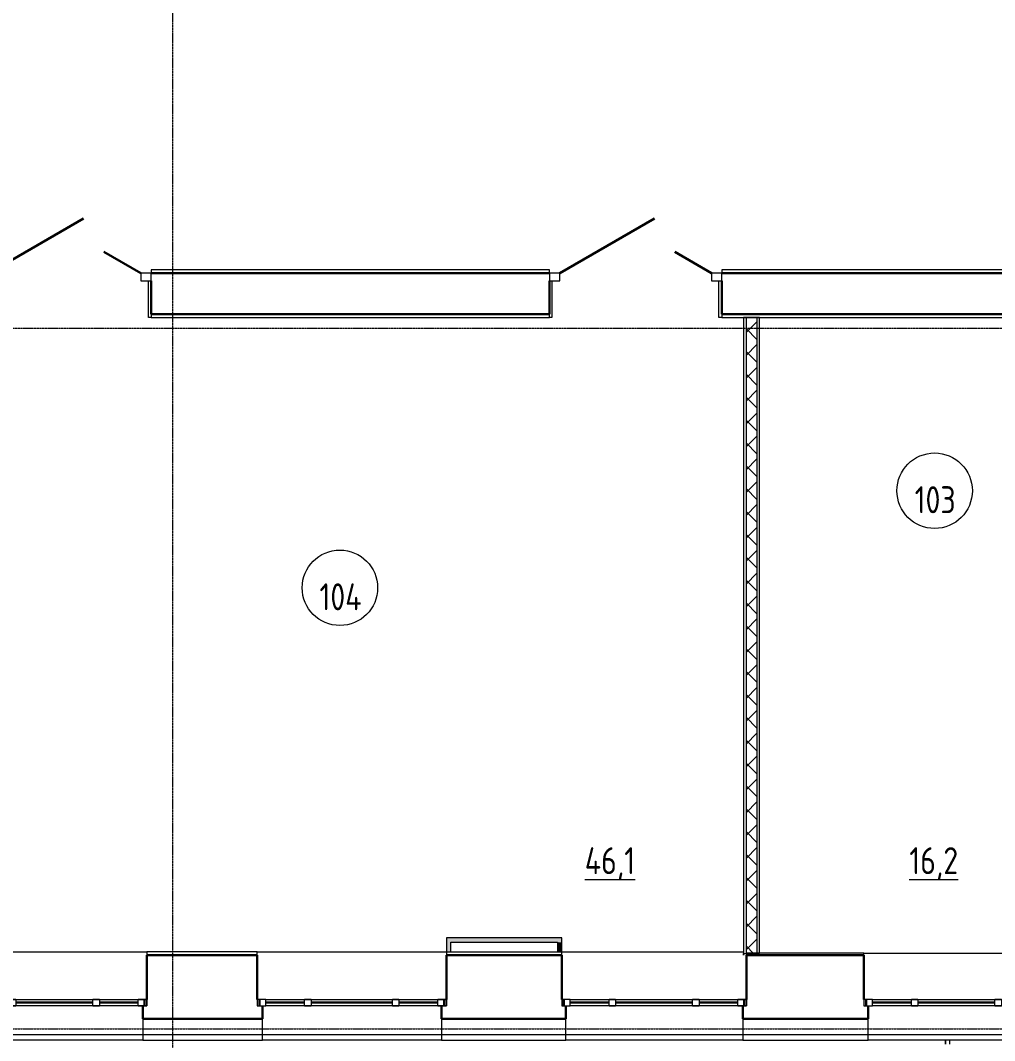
# Model space of a CAD drawing. Header units: millimetres. Extents: x 504091 to 2165846, y 135022 to 442887.
# Drawn here: x 714592 to 723632, y 272019 to 281484 of the extents above; entities that cross this region are included whole.
import ezdxf

# ---------------------------------------------------------------- set-up
doc = ezdxf.new("R2010")
doc.units = ezdxf.units.MM
doc.linetypes.add('ADSK_Линия сетки', pattern=[25, 20, -2.5, 0, -2.5])
doc.linetypes.add('осеваяX2', pattern=[4, 2.5, -0.5, 0.5, -0.5])
for name, color, linetype, lineweight in [('_ Окна', 7, 'Continuous', 30), ('Двери', 7, 'Continuous', 20), ('Марки помещений', 7, 'Continuous', 20), ('Ограждение', 7, 'Continuous', 18), ('Окна', 7, 'Continuous', 18), ('Оси', 165, 'осеваяX2', 13), ('Перекрытие', 7, 'Continuous', 18), ('Стены внутренние', 7, 'Continuous', 18), ('Стены наружные', 7, 'Continuous', 18), ('Стены несущие', 7, 'Continuous', 30), ('Стены отделка', 7, 'Continuous', 30), ('Стены штриховка', 7, 'Continuous', 18)]:
    doc.layers.add(name, color=color, linetype=linetype, lineweight=lineweight)
doc.styles.add('ГОСТ 2.304', font='CS_Gost2304.shx')

# ---------------------------------------------------------------- blocks, each defined once
blk = doc.blocks.new('Дверь-Alumark_двупольная с глухим окном_S70 - 1600х2100 алюм ост Д-20п-3416635-План 1-го этажа')
at = {"layer": 'Двери', "lineweight": 30}
for p, q in [((-580, 190), (299, 697.5)), ((830, 190), (487.9, 387.5))]:
    blk.add_line(p, q, dxfattribs=at)
at = {"layer": 'Двери'}
for p, q in [((-675, 190), (-675, 120)), ((-580, 190), (-675, 190)), ((-580, 120), (-580, 190)), ((830, 190), (830, 120)), ((925, 190), (830, 190)), ((925, 120), (925, 190)), ((-675, 120), (-580, 120)), ((830, 120), (925, 120))]:
    blk.add_line(p, q, dxfattribs=at)
blk = doc.blocks.new('окно трехпол с фрамугой - 1675-2150_h___нов_ ок30-2368607-План 1-го этажа')
at = {"layer": '_ Окна', "lineweight": 18}
for p, q in [((-857.5, 115), (-857.5, 175)), ((-857.5, 175), (-777.5, 175)), ((-777.5, 115), (-857.5, 115)), ((-777.5, 175), (-777.5, 115)), ((-417.5, 115), (-417.5, 175)), ((-417.5, 175), (-357.5, 175)), ((-357.5, 115), (-417.5, 115)), ((-357.5, 175), (-357.5, 115)), ((357.5, 115), (357.5, 175)), ((357.5, 175), (417.5, 175)), ((417.5, 115), (357.5, 115)), ((417.5, 175), (417.5, 115)), ((777.5, 175), (777.5, 115)), ((857.5, 175), (777.5, 175)), ((777.5, 115), (857.5, 115)), ((857.5, 115), (857.5, 175))]:
    blk.add_line(p, q, dxfattribs=at)
at = {"layer": '_ Окна'}
for p, q in [((-837.5, 115), (-837.5, 175)), ((-777.5, 145), (-417.5, 145)), ((-357.5, 145), (357.5, 145)), ((417.5, 145), (777.5, 145)), ((837.5, 115), (837.5, 175))]:
    blk.add_line(p, q, dxfattribs=at)
at = {"layer": 'Окна'}
for p, q in [((-857.5, 175), (-857.5, 115)), ((-777.5, 175), (-857.5, 175)), ((-857.5, 115), (-777.5, 115)), ((-777.5, 175), (-417.5, 175)), ((-417.5, 115), (-777.5, 115)), ((-357.5, 175), (-417.5, 175)), ((-417.5, 115), (-357.5, 115)), ((-357.5, 175), (357.5, 175)), ((357.5, 115), (-357.5, 115)), ((417.5, 175), (357.5, 175)), ((357.5, 115), (417.5, 115)), ((417.5, 175), (777.5, 175)), ((777.5, 115), (417.5, 115)), ((857.5, 175), (777.5, 175)), ((777.5, 115), (857.5, 115)), ((857.5, 115), (857.5, 175))]:
    blk.add_line(p, q, dxfattribs=at)
blk = doc.blocks.new('окно трехпол с фрамугой - 1675-2150_h___нов_ ок16-2116637-План 1-го этажа')
at = {"layer": '_ Окна', "lineweight": 18}
for p, q in [((-857.5, 115), (-857.5, 175)), ((-857.5, 175), (-777.5, 175)), ((-777.5, 115), (-857.5, 115)), ((-777.5, 175), (-777.5, 115)), ((-417.5, 115), (-417.5, 175)), ((-417.5, 175), (-357.5, 175)), ((-357.5, 115), (-417.5, 115)), ((-357.5, 175), (-357.5, 115)), ((357.5, 115), (357.5, 175)), ((357.5, 175), (417.5, 175)), ((417.5, 115), (357.5, 115)), ((417.5, 175), (417.5, 115)), ((777.5, 175), (777.5, 115)), ((857.5, 175), (777.5, 175)), ((777.5, 115), (857.5, 115)), ((857.5, 115), (857.5, 175))]:
    blk.add_line(p, q, dxfattribs=at)
at = {"layer": '_ Окна'}
for p, q in [((-837.5, 115), (-837.5, 175)), ((-777.5, 145), (-417.5, 145)), ((-357.5, 145), (357.5, 145)), ((417.5, 145), (777.5, 145)), ((837.5, 115), (837.5, 175))]:
    blk.add_line(p, q, dxfattribs=at)
at = {"layer": 'Окна'}
for p, q in [((-857.5, 175), (-857.5, 115)), ((-777.5, 175), (-857.5, 175)), ((-857.5, 115), (-777.5, 115)), ((-777.5, 175), (-417.5, 175)), ((-417.5, 115), (-777.5, 115)), ((-357.5, 175), (-417.5, 175)), ((-417.5, 115), (-357.5, 115)), ((-357.5, 175), (357.5, 175)), ((357.5, 115), (-357.5, 115)), ((417.5, 175), (357.5, 175)), ((357.5, 115), (417.5, 115)), ((417.5, 175), (777.5, 175)), ((777.5, 115), (417.5, 115)), ((857.5, 175), (777.5, 175)), ((777.5, 115), (857.5, 115)), ((857.5, 115), (857.5, 175))]:
    blk.add_line(p, q, dxfattribs=at)
blk = doc.blocks.new('окно трехпол с фрамугой - 1715-2150_h___нов_ ок-17-2116646-План 1-го этажа')
at = {"layer": '_ Окна', "lineweight": 18}
for p, q in [((-877.5, 115), (-877.5, 175)), ((-877.5, 175), (-797.5, 175)), ((-797.5, 115), (-877.5, 115)), ((-797.5, 175), (-797.5, 115)), ((-437.5, 115), (-437.5, 175)), ((-437.5, 175), (-377.5, 175)), ((-377.5, 115), (-437.5, 115)), ((-377.5, 175), (-377.5, 115)), ((377.5, 115), (377.5, 175)), ((377.5, 175), (437.5, 175)), ((437.5, 115), (377.5, 115)), ((437.5, 175), (437.5, 115)), ((797.5, 175), (797.5, 115)), ((877.5, 175), (797.5, 175)), ((797.5, 115), (877.5, 115)), ((877.5, 115), (877.5, 175))]:
    blk.add_line(p, q, dxfattribs=at)
at = {"layer": '_ Окна'}
for p, q in [((-857.5, 115), (-857.5, 175)), ((-797.5, 145), (-437.5, 145)), ((-377.5, 145), (377.5, 145)), ((437.5, 145), (797.5, 145)), ((857.5, 115), (857.5, 175))]:
    blk.add_line(p, q, dxfattribs=at)
at = {"layer": 'Окна'}
for p, q in [((-877.5, 175), (-877.5, 115)), ((-797.5, 175), (-877.5, 175)), ((-877.5, 115), (-797.5, 115)), ((-797.5, 175), (-437.5, 175)), ((-437.5, 115), (-797.5, 115)), ((-377.5, 175), (-437.5, 175)), ((-437.5, 115), (-377.5, 115)), ((-377.5, 175), (377.5, 175)), ((377.5, 115), (-377.5, 115)), ((437.5, 175), (377.5, 175)), ((377.5, 115), (437.5, 115)), ((437.5, 175), (797.5, 175)), ((797.5, 115), (437.5, 115)), ((877.5, 175), (797.5, 175)), ((797.5, 115), (877.5, 115)), ((877.5, 115), (877.5, 175))]:
    blk.add_line(p, q, dxfattribs=at)
blk = doc.blocks.new('Тип перил - Перила_Внутренний_-3098390-План 1-го этажа')
at = {"layer": 'Ограждение'}
for p, q in [((17319.3, 1688.2), (17319.3, 1653.3)), ((17359.3, 1653.3), (17359.3, 1688.2))]:
    blk.add_line(p, q, dxfattribs=at)
at = {"layer": 'Ограждение', "flags": 128}
for points in [[(9274.3, 93.3), (9271.5, 93.3), (9268.7, 93.1), (9265.9, 92.8), (9263.1, 92.4), (9260.4, 91.9), (9257.7, 91.3), (9255, 90.6), (9252.3, 89.8), (9249.6, 88.8), (9247, 87.8), (9244.5, 86.7), (9242, 85.4), (9239.5, 84.1), (9237.1, 82.6), (9234.8, 81.1), (9232.5, 79.5), (9230.3, 77.8), (9228.1, 76), (9226.1, 74.1), (9224.1, 72.1), (9222.2, 70), (9220.3, 67.9), (9218.6, 65.7), (9217, 63.5), (9215.4, 61.1), (9213.9, 58.8), (9212.6, 56.3), (9211.3, 53.8), (9210.1, 51.3), (9209.1, 48.7), (9208.1, 46.1), (9207.2, 43.4), (9206.5, 40.7), (9205.8, 38), (9205.3, 35.2), (9204.9, 32.5), (9204.6, 29.7), (9204.4, 26.9), (9204.3, 24.1)], [(10784.3, 23.3), (10784.2, 26.1), (10784.1, 28.9), (10783.8, 31.7), (10783.4, 34.5), (10782.9, 37.2), (10782.3, 40), (10781.6, 42.7), (10780.7, 45.3), (10779.8, 48), (10778.8, 50.6), (10777.6, 53.1), (10776.4, 55.7), (10775, 58.1), (10773.6, 60.5), (10772.1, 62.9), (10770.4, 65.1), (10768.7, 67.3), (10766.9, 69.5), (10765, 71.6), (10763.1, 73.5), (10761, 75.5), (10758.9, 77.3), (10756.7, 79), (10754.4, 80.7), (10752.1, 82.2), (10749.7, 83.7), (10747.3, 85.1), (10744.8, 86.3), (10742.2, 87.5), (10739.7, 88.6), (10737, 89.5), (10734.4, 90.4), (10731.7, 91.1), (10728.9, 91.8), (10726.2, 92.3), (10723.4, 92.7), (10720.6, 93), (10717.8, 93.2), (10715.1, 93.3)], [(10744.3, -176.7), (10744.4, -179.5), (10744.5, -182.3), (10744.8, -185.1), (10745.2, -187.8), (10745.7, -190.6), (10746.3, -193.3), (10747, -196), (10747.8, -198.7), (10748.8, -201.3), (10749.8, -203.9), (10751, -206.5), (10752.2, -209), (10753.5, -211.5), (10755, -213.9), (10756.5, -216.2), (10758.1, -218.5), (10759.9, -220.7), (10761.7, -222.8), (10763.6, -224.9), (10765.5, -226.9), (10767.6, -228.8), (10769.7, -230.6), (10771.9, -232.4), (10774.1, -234), (10776.5, -235.6), (10778.9, -237), (10781.3, -238.4), (10783.8, -239.7), (10786.3, -240.9), (10788.9, -241.9), (10791.6, -242.9), (10794.2, -243.7), (10796.9, -244.5), (10799.6, -245.1), (10802.4, -245.7), (10805.2, -246.1), (10807.9, -246.4), (10810.7, -246.6), (10813.5, -246.7)], [(17358.4, -188), (17358.7, -185.8), (17359, -183), (17359.2, -180.2), (17359.3, -177.4)], [(17289.3, -246.7), (17292.1, -246.6), (17294.9, -246.5), (17297.7, -246.2), (17300.4, -245.8), (17303.2, -245.3), (17305.9, -244.7)], [(9204.3, -1416.7), (9204.4, -1419.5), (9204.5, -1422.3), (9204.8, -1425.1), (9205.2, -1427.8), (9205.7, -1430.6), (9206.3, -1433.3), (9207, -1436), (9207.8, -1438.7), (9208.8, -1441.3), (9209.8, -1443.9), (9211, -1446.5), (9212.2, -1449), (9213.5, -1451.5), (9215, -1453.9), (9216.5, -1456.2), (9218.1, -1458.5), (9219.9, -1460.7), (9221.7, -1462.8), (9223.6, -1464.9), (9225.5, -1466.9), (9227.6, -1468.8), (9229.7, -1470.6), (9231.9, -1472.4), (9234.1, -1474), (9236.5, -1475.6), (9238.9, -1477), (9241.3, -1478.4), (9243.8, -1479.7), (9246.3, -1480.9), (9248.9, -1481.9), (9251.6, -1482.9), (9254.2, -1483.7), (9256.9, -1484.5), (9259.6, -1485.1), (9262.4, -1485.7), (9265.2, -1486.1), (9267.9, -1486.4), (9270.7, -1486.6), (9273.5, -1486.7)], [(9723.1, -1466.5), (9721, -1464.6), (9718.9, -1462.7), (9716.7, -1461), (9714.4, -1459.3), (9712.1, -1457.8), (9709.7, -1456.3), (9707.3, -1454.9), (9704.8, -1453.7), (9702.2, -1452.5), (9699.7, -1451.4), (9697, -1450.5), (9694.4, -1449.6), (9691.7, -1448.9), (9688.9, -1448.2), (9686.2, -1447.7), (9683.4, -1447.3), (9680.6, -1447), (9677.8, -1446.8), (9675.1, -1446.7)], [(9744.3, -1516.7), (9744.2, -1513.9), (9744.1, -1511.1), (9743.8, -1508.3), (9743.4, -1505.5), (9742.9, -1502.8), (9742.3, -1500), (9741.6, -1497.3), (9740.7, -1494.7), (9739.8, -1492), (9738.8, -1489.4), (9737.6, -1486.9), (9736.4, -1484.4), (9735, -1481.9), (9733.6, -1479.5), (9732.1, -1477.2), (9730.4, -1474.9), (9728.7, -1472.7), (9726.9, -1470.5), (9725, -1468.5), (9723.3, -1466.7)]]:
    blk.add_lwpolyline(points, dxfattribs=at)
blk = doc.blocks.new('Тип перил - Перила_Внутренний_-V56-План 1-го этажа')
at = {"layer": 'Ограждение'}
for p, q in [((17319.3, 1653.3), (17319.3, 1688.2)), ((17359.3, 1653.3), (17359.3, 1688.2))]:
    blk.add_line(p, q, dxfattribs=at)
for centre, start, end in [((9274.3, 23.3), 140.23514, 180), ((9274.3, 23.3), 90, 129.76486), ((10714.3, 23.3), 50.23514, 90), ((10714.3, 23.3), 360, 39.76486), ((10814.3, -176.7), 180, 219.76486), ((17289.3, -176.7), 320.23514, 360), ((10814.3, -176.7), 230.23514, 270), ((17289.3, -176.7), 270, 309.76486), ((9274.3, -1416.7), 180, 219.76486), ((9274.3, -1416.7), 230.23514, 270), ((9674.3, -1516.7), 50.23514, 90), ((9674.3, -1516.7), 360, 39.76486)]:
    blk.add_arc(centre, 30, start, end, dxfattribs=at)
blk = doc.blocks.new('ADSK_Марка_Помещение_ОдноЗначение - Номер-159740-План 1-го этажа')
at = {"layer": 'Марки помещений'}
blk.add_circle((0, 0), 3.5, dxfattribs=at)

msp = doc.modelspace()

# ---------------------------------------------------------------- hatches: boundary and pattern name
at = {"layer": 'Стены внутренние', "lineweight": 9}
h = msp.add_hatch(dxfattribs=at)
h.set_pattern_fill('FP_6', color=256, style=0, pattern_type=2)
h.set_pattern_definition([(45, (705858.08, 270333.52), (-106.066, 106.066), []), (135, (705858.08, 270333.52), (-106.066, -106.066), [])])
h.paths.add_polyline_path([(721425.5777, 272828.7289), (721425.5777, 278728.7289), (721325.5777, 278728.7289), (721325.5777, 272828.7289)])
at = {"layer": 'Стены внутренние'}
for points in [[(718544.5068, 272841.7514), (718584.5068, 272841.7514), (718584.5068, 272971.7514), (718544.5068, 272971.7514), (718544.5068, 272931.7514)], [(719574.5064, 272931.7514), (719614.5064, 272931.7514), (719613.5064, 272971.7514), (718584.5068, 272971.7514), (718584.5068, 272931.7514), (719523.0777, 272931.7514)], [(719614.5064, 272841.7514), (719613.5064, 272931.7514), (719574.5064, 272931.7514), (719574.5064, 272841.7514), (719613.5064, 272841.7514)]]:
    msp.add_hatch(color=256, dxfattribs=at).paths.add_polyline_path(points)

# ---------------------------------------------------------------- linework, layer by layer
at = {"layer": 'Оси', "linetype": 'ADSK_Линия сетки'}
for p, q in [((716007.643, 263323.4727), (716007.643, 292069.4414)), ((694211.5079, 278628.5198), (761862.9306, 278628.5198)), ((694211.5079, 272128.5198), (755907.6847, 272128.5198))]:
    msp.add_line(p, q, dxfattribs=at)
at = {"layer": 'Перекрытие'}
for p, q in [((715781.3633, 278728.7289), (715781.3633, 279068.7289)), ((719523.0777, 279068.7289), (719523.0777, 278728.7289)), ((721073.0777, 278728.7289), (721073.0777, 279068.7289)), ((715804.0777, 278728.7289), (715781.3633, 278728.7289)), ((719523.0777, 278728.7289), (719501.0777, 278728.7289)), ((721101.0777, 278728.7289), (721073.0777, 278728.7289))]:
    msp.add_line(p, q, dxfattribs=at)
at = {"layer": 'Стены внутренние'}
for p, q in [((714049.5077, 272841.7514), (715764.5077, 272841.7514)), ((716789.5068, 272841.7514), (718544.5068, 272841.7514)), ((719614.5064, 272841.7514), (721300.5777, 272841.7514)), ((721300.5347, 272811.7514), (721300.5347, 272828.7289)), ((721300.5777, 272828.7289), (721300.5777, 272811.7514)), ((722419.5074, 272831.7514), (724134.5074, 272831.7514))]:
    msp.add_line(p, q, dxfattribs=at)
at = {"layer": 'Стены наружные'}
for p, q in [((715729.5077, 272071.7514), (714089.5077, 272071.7514)), ((715729.5077, 272021.7514), (714089.5077, 272021.7514)), ((718499.5068, 272071.7514), (716839.5068, 272071.7514)), ((718499.5068, 272021.7514), (716839.5068, 272021.7514)), ((721294.5064, 272071.7514), (719654.5064, 272071.7514)), ((721294.5064, 272021.7514), (719654.5064, 272021.7514)), ((724099.5074, 272071.7514), (722459.5074, 272071.7514)), ((724099.5074, 272021.7514), (722459.5074, 272021.7514))]:
    msp.add_line(p, q, dxfattribs=at)
at = {"layer": 'Стены несущие'}
for p, q in [((719501.0777, 279138.7289), (715804.0777, 279138.7289)), ((727313.0777, 279138.7289), (721101.0777, 279138.7289)), ((715804.0777, 279068.7289), (715804.0777, 278758.7289)), ((719501.0777, 278758.7289), (719501.0777, 279068.7289)), ((721101.0777, 279068.7289), (721101.0777, 278758.7289)), ((715804.0777, 278758.7289), (719501.0777, 278758.7289)), ((727303.0777, 278758.7289), (721101.0777, 278758.7289)), ((715764.5077, 272811.7514), (715764.5077, 272401.7514)), ((715764.5077, 272811.7514), (716789.5068, 272811.7514)), ((716789.5068, 272401.7514), (716789.5068, 272811.7514)), ((718544.5068, 272811.7514), (718544.5068, 272401.7514)), ((718544.5068, 272811.7514), (719614.5064, 272811.7514)), ((719614.5064, 272401.7514), (719614.5064, 272811.7514)), ((721329.5064, 272811.7514), (721329.5064, 272401.7514)), ((721329.5064, 272811.7514), (722419.5074, 272811.7514)), ((722419.5074, 272401.7514), (722419.5074, 272811.7514)), ((715729.5077, 272341.7514), (715729.5077, 272221.7514)), ((716839.5068, 272221.7514), (716839.5068, 272341.7514)), ((718499.5068, 272341.7514), (718499.5068, 272221.7514)), ((719654.5064, 272221.7514), (719654.5064, 272341.7514)), ((721294.5064, 272341.7514), (721294.5064, 272221.7514)), ((722459.5074, 272221.7514), (722459.5074, 272341.7514)), ((716839.5068, 272221.7514), (715729.5077, 272221.7514)), ((719654.5064, 272221.7514), (718499.5068, 272221.7514)), ((722459.5074, 272221.7514), (721294.5064, 272221.7514))]:
    msp.add_line(p, q, dxfattribs=at)
at = {"layer": 'Стены отделка', "lineweight": 9}
for p, q in [((719501.0777, 279168.7289), (715804.0777, 279168.7289)), ((715804.0777, 279168.7289), (715804.0777, 279138.7289)), ((719501.0777, 279138.7289), (719501.0777, 279168.7289)), ((727313.0777, 279168.7289), (721101.0777, 279168.7289)), ((721101.0777, 279168.7289), (721101.0777, 279138.7289)), ((715804.0777, 278758.7289), (715804.0777, 278728.7289)), ((719501.0777, 278728.7289), (719501.0777, 278758.7289)), ((721101.0777, 278758.7289), (721101.0777, 278728.7289)), ((715804.0777, 278728.7289), (719501.0777, 278728.7289)), ((721101.0777, 278728.7289), (724200.5777, 278728.7289)), ((721450.5777, 278728.7289), (721300.5777, 278728.7289)), ((721300.5777, 278728.7289), (721300.5777, 272828.7289)), ((721450.5777, 272828.7289), (721450.5777, 278728.7289)), ((719614.5064, 272971.7514), (718544.5068, 272971.7514)), ((718544.5068, 272971.7514), (718544.5068, 272811.7514)), ((719614.5064, 272811.7514), (719614.5064, 272971.7514)), ((718584.5068, 272931.7514), (719574.5064, 272931.7514)), ((718584.5068, 272841.7514), (718584.5068, 272931.7514)), ((719574.5064, 272931.7514), (719574.5064, 272841.7514)), ((716789.5068, 272841.7514), (715764.5077, 272841.7514)), ((715764.5077, 272841.7514), (715764.5077, 272811.7514)), ((716789.5068, 272811.7514), (716789.5068, 272841.7514)), ((718544.5068, 272841.7514), (718584.5068, 272841.7514)), ((718584.5068, 272841.7514), (719614.5064, 272841.7514)), ((721300.5777, 272828.7289), (721450.5777, 272828.7289)), ((722419.5074, 272831.7514), (721329.5064, 272831.7514)), ((721329.5064, 272831.7514), (721329.5064, 272811.7514)), ((722419.5074, 272811.7514), (722419.5074, 272831.7514)), ((715729.5077, 272221.7514), (715729.5077, 272021.7514)), ((716839.5068, 272221.7514), (716839.5068, 272221.7514)), ((716839.5068, 272021.7514), (716839.5068, 272221.7514)), ((718499.5068, 272221.7514), (718499.5068, 272021.7514)), ((719654.5064, 272021.7514), (719654.5064, 272221.7514)), ((721294.5064, 272221.7514), (721294.5064, 272021.7514)), ((722459.5074, 272021.7514), (722459.5074, 272221.7514)), ((715729.5077, 272021.7514), (716839.5068, 272021.7514)), ((716839.5068, 272071.7514), (716838.5068, 272071.7514)), ((718499.5068, 272021.7514), (719654.5064, 272021.7514)), ((719654.5064, 272071.7514), (719653.5064, 272071.7514)), ((721294.5064, 272021.7514), (722459.5074, 272021.7514)), ((722459.5074, 272071.7514), (722458.5074, 272071.7514))]:
    msp.add_line(p, q, dxfattribs=at)
at = {"layer": 'Стены штриховка'}
for p, q in [((721325.5777, 278728.7289), (721325.5777, 272828.7289)), ((721425.5777, 278728.7289), (721425.5777, 272828.7289)), ((716838.5068, 272071.7514), (715729.5077, 272071.7514)), ((719653.5064, 272071.7514), (718499.5068, 272071.7514)), ((722458.5074, 272071.7514), (721294.5064, 272071.7514))]:
    msp.add_line(p, q, dxfattribs=at)

# ---------------------------------------------------------------- block references
at = {"layer": 'Двери'}
for p in [(714879.0777, 278948.7289), (720176.0777, 278948.7289)]:
    msp.add_blockref('Дверь-Alumark_двупольная с глухим окном_S70 - 1600х2100 алюм ост Д-20п-3416635-План 1-го этажа', p, dxfattribs=at)
at = {"layer": 'Марки помещений', "xscale": 99.99999999999993, "yscale": 99.99999999999993, "zscale": 99.99999999999993}
for p in [(723075.4939, 277120.6389), (717556.7633, 276220.053)]:
    msp.add_blockref('ADSK_Марка_Помещение_ОдноЗначение - Номер-159740-План 1-го этажа', p, dxfattribs=at)
at = {"layer": 'Ограждение'}
for name in ['Тип перил - Перила_Внутренний_-3098390-План 1-го этажа', 'Тип перил - Перила_Внутренний_-V56-План 1-го этажа']:
    msp.add_blockref(name, (705858.0777, 270333.5198), dxfattribs=at)
at = {"layer": 'Окна', "rotation": 180}
for name, p in [('окно трехпол с фрамугой - 1675-2150_h___нов_ ок16-2116637-План 1-го этажа', (714907.0077, 272516.7514)), ('окно трехпол с фрамугой - 1715-2150_h___нов_ ок-17-2116646-План 1-го этажа', (717667.0068, 272516.7514)), ('окно трехпол с фрамугой - 1675-2150_h___нов_ ок16-2116637-План 1-го этажа', (720472.0064, 272516.7514)), ('окно трехпол с фрамугой - 1675-2150_h___нов_ ок30-2368607-План 1-го этажа', (723277.0074, 272516.7514))]:
    msp.add_blockref(name, p, dxfattribs=at)

# ---------------------------------------------------------------- texts
at = {"layer": 'Марки помещений', "lineweight": 9, "char_height": 250, "attachment_point": 5, "line_spacing_factor": 1.022766, "style": 'ГОСТ 2.304'}
for s, insert, width in [('\\pt450,900,1350,1800,2250,2700,3150,3600,4050,4500,4950,5400,5850,6300,6750,7200,7650,8100,8550,9000,9450,9900,10350,10800,11250,11700,12150,12600,13050,13500,13950,14400;103', (723080.4367, 277037.0571), 441), ('\\pt450,900,1350,1800,2250,2700,3150,3600,4050,4500,4950,5400,5850,6300,6750,7200,7650,8100,8550,9000,9450,9900,10350,10800,11250,11700,12150,12600,13050,13500,13950,14400;104', (717562.1561, 276136.4712), 458.1), ('\\pt450,900,1350,1800,2250,2700,3150,3600,4050,4500,4950,5400,5850,6300,6750,7200,7650,8100,8550,9000,9450,9900,10350,10800,11250,11700,12150,12600,13050,13500,13950,14400;{\\L46,1}', (720062.4949, 273659.4394), 535.5), ('\\pt450,900,1350,1800,2250,2700,3150,3600,4050,4500,4950,5400,5850,6300,6750,7200,7650,8100,8550,9000,9450,9900,10350,10800,11250,11700,12150,12600,13050,13500,13950,14400;{\\L16,2}', (723067.0755, 273659.4394), 518.4)]:
    msp.add_mtext(s, dxfattribs=dict(at, insert=insert, width=width))

doc.saveas('drawing.dxf')
